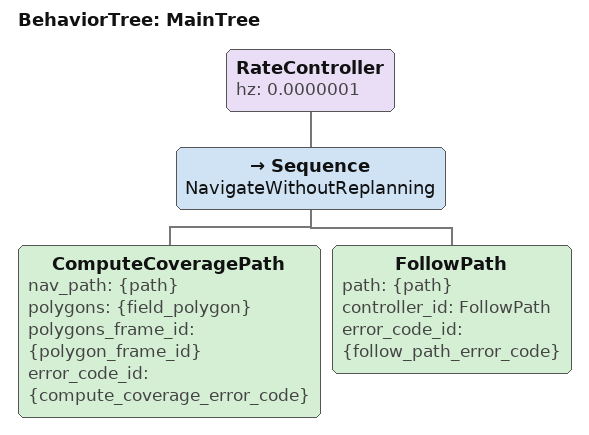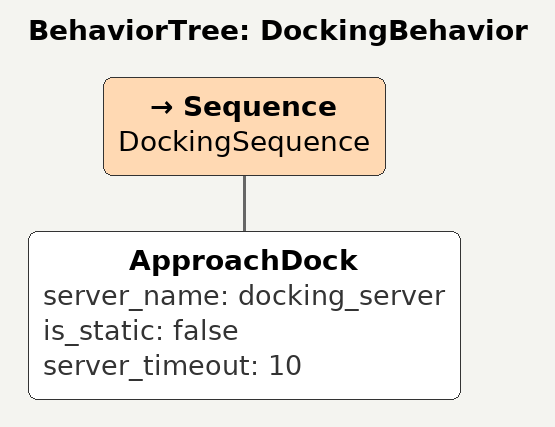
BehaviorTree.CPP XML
<root BTCPP_format="4" main_tree_to_execute="MainTree">
    <BehaviorTree ID="MainTree">
        <RateController hz="0.0000001"> <!-- once, for demo -->
            <Sequence name="NavigateWithoutReplanning">
                <ComputeCoveragePath nav_path="{path}" polygons="{field_polygon}" polygons_frame_id="{polygon_frame_id}" error_code_id="{compute_coverage_error_code}"/>
                <FollowPath path="{path}" controller_id="FollowPath" error_code_id="{follow_path_error_code}"/>
            </Sequence>
        </RateController>
    </BehaviorTree>

    <BehaviorTree ID="DockingBehavior">
        <Sequence name="DockingSequence">
            <ApproachDock server_name="docking_server" is_static="false" server_timeout="10"/>
        </Sequence>
    </BehaviorTree>
</root>
